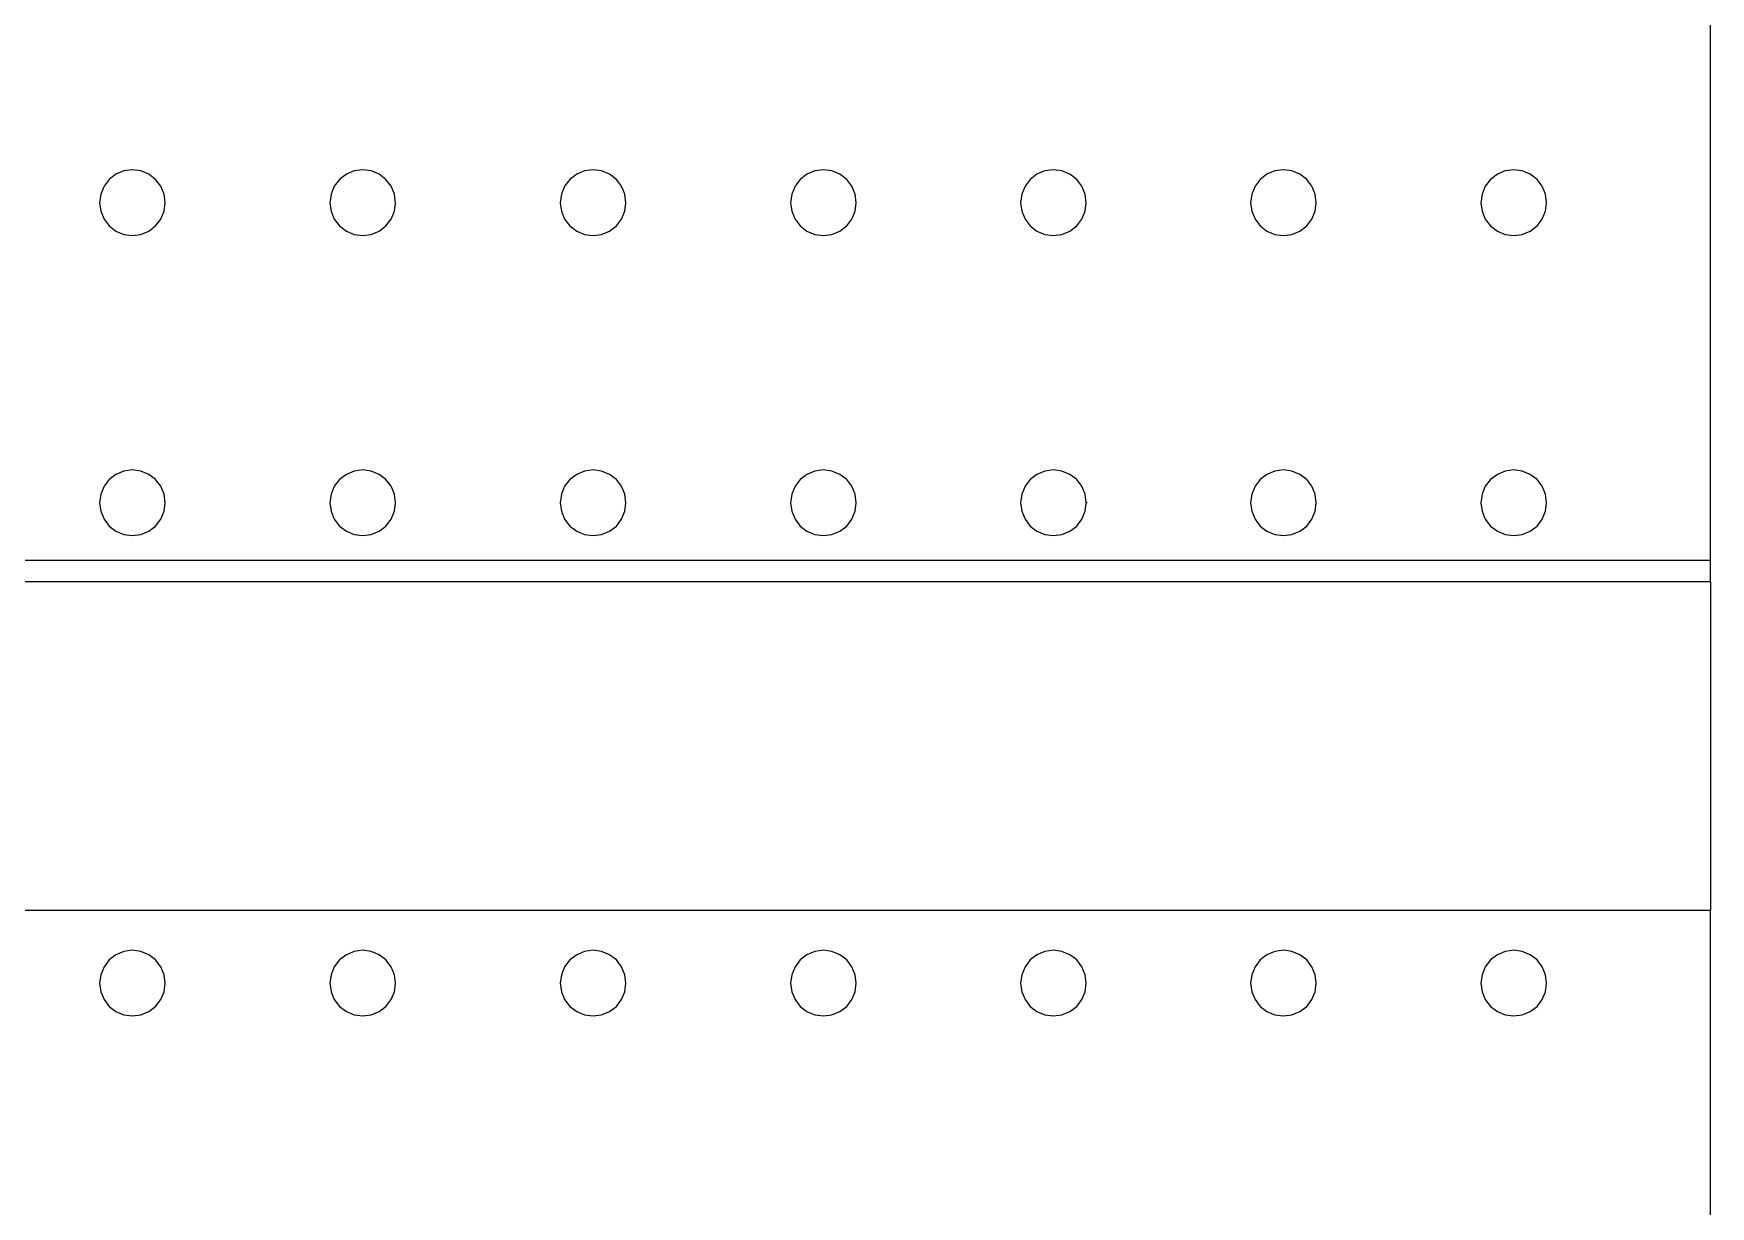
# Model space of a CAD drawing. Header units: millimetres. Extents: x 2562 to 7288, y 778 to 5635.
# Drawn here: x 5853.34 to 5868.65, y 1697.05 to 1707.76 of the extents above; entities that cross this region are included whole.
import ezdxf

# ---------------------------------------------------------------- set-up
doc = ezdxf.new("R2010")
doc.units = ezdxf.units.MM
doc.layers.add('0-gnl-gor3', color=252, linetype='Continuous')
doc.layers.add('2-tef-sabit', color=251, linetype='Continuous')

# ---------------------------------------------------------------- blocks, each defined once
blk = doc.blocks.new('ice well')
at = {"layer": '0-gnl-gor3'}
for p, q in [((62870.26, 6545.76), (62870.26, 6753.91)), ((62900.26, 6545.76), (62900.26, 6753.91)), ((62902.26, 6753.91), (62902.26, 6545.76)), ((62861.5, 6691.95), (62861.03, 6691.33)), ((62862.13, 6692.42), (62861.5, 6691.95)), ((62862.85, 6692.72), (62862.13, 6692.42)), ((62863.63, 6692.83), (62862.85, 6692.72)), ((62864.4, 6692.72), (62863.63, 6692.83)), ((62865.13, 6692.42), (62864.4, 6692.72)), ((62865.75, 6691.95), (62865.13, 6692.42)), ((62866.22, 6691.33), (62865.75, 6691.95)), ((62905.37, 6691.95), (62904.9, 6691.33)), ((62906, 6692.42), (62905.37, 6691.95)), ((62906.72, 6692.72), (62906, 6692.42)), ((62907.5, 6692.83), (62906.72, 6692.72)), ((62908.27, 6692.72), (62907.5, 6692.83)), ((62909, 6692.42), (62908.27, 6692.72)), ((62909.62, 6691.95), (62909, 6692.42)), ((62910.09, 6691.33), (62909.62, 6691.95)), ((62932.77, 6691.95), (62932.3, 6691.33)), ((62933.39, 6692.42), (62932.77, 6691.95)), ((62934.12, 6692.72), (62933.39, 6692.42)), ((62934.89, 6692.83), (62934.12, 6692.72)), ((62935.67, 6692.72), (62934.89, 6692.83)), ((62936.39, 6692.42), (62935.67, 6692.72)), ((62937.02, 6691.95), (62936.39, 6692.42)), ((62937.49, 6691.33), (62937.02, 6691.95)), ((62860.73, 6690.6), (62860.63, 6689.83)), ((62861.03, 6691.33), (62860.73, 6690.6)), ((62866.52, 6690.6), (62866.22, 6691.33)), ((62866.63, 6689.83), (62866.52, 6690.6)), ((62904.6, 6690.6), (62904.5, 6689.83)), ((62904.9, 6691.33), (62904.6, 6690.6)), ((62910.39, 6690.6), (62910.09, 6691.33)), ((62910.5, 6689.83), (62910.39, 6690.6)), ((62932, 6690.6), (62931.89, 6689.83)), ((62932.3, 6691.33), (62932, 6690.6)), ((62937.79, 6690.6), (62937.49, 6691.33)), ((62937.9, 6689.83), (62937.79, 6690.6)), ((62860.63, 6689.83), (62860.73, 6689.05)), ((62860.73, 6689.05), (62861.03, 6688.33)), ((62866.22, 6688.33), (62866.52, 6689.05)), ((62866.52, 6689.05), (62866.63, 6689.83)), ((62904.5, 6689.83), (62904.6, 6689.05)), ((62904.6, 6689.05), (62904.9, 6688.33)), ((62910.09, 6688.33), (62910.39, 6689.05)), ((62910.39, 6689.05), (62910.5, 6689.83)), ((62931.89, 6689.83), (62932, 6689.05)), ((62932, 6689.05), (62932.3, 6688.33)), ((62937.49, 6688.33), (62937.79, 6689.05)), ((62937.79, 6689.05), (62937.9, 6689.83)), ((62861.03, 6688.33), (62861.5, 6687.71)), ((62861.5, 6687.71), (62862.13, 6687.23)), ((62862.13, 6687.23), (62862.85, 6686.93)), ((62864.4, 6686.93), (62865.13, 6687.23)), ((62865.13, 6687.23), (62865.75, 6687.71)), ((62865.75, 6687.71), (62866.22, 6688.33)), ((62904.9, 6688.33), (62905.37, 6687.71)), ((62905.37, 6687.71), (62906, 6687.23)), ((62906, 6687.23), (62906.72, 6686.93)), ((62908.27, 6686.93), (62909, 6687.23)), ((62909, 6687.23), (62909.62, 6687.71)), ((62909.62, 6687.71), (62910.09, 6688.33)), ((62932.3, 6688.33), (62932.77, 6687.71)), ((62932.77, 6687.71), (62933.39, 6687.23)), ((62933.39, 6687.23), (62934.12, 6686.93)), ((62935.67, 6686.93), (62936.39, 6687.23)), ((62936.39, 6687.23), (62937.02, 6687.71)), ((62937.02, 6687.71), (62937.49, 6688.33)), ((62862.85, 6686.93), (62863.63, 6686.83)), ((62863.63, 6686.83), (62864.4, 6686.93)), ((62906.72, 6686.93), (62907.5, 6686.83)), ((62907.5, 6686.83), (62908.27, 6686.93)), ((62934.12, 6686.93), (62934.89, 6686.83)), ((62934.89, 6686.83), (62935.67, 6686.93)), ((62863.63, 6671.8), (62862.85, 6671.7)), ((62864.4, 6671.7), (62863.63, 6671.8)), ((62907.5, 6671.8), (62906.72, 6671.7)), ((62908.27, 6671.7), (62907.5, 6671.8)), ((62934.89, 6671.8), (62934.12, 6671.7)), ((62935.67, 6671.7), (62934.89, 6671.8)), ((62861.03, 6670.3), (62860.73, 6669.58)), ((62861.5, 6670.92), (62861.03, 6670.3)), ((62862.13, 6671.4), (62861.5, 6670.92)), ((62862.85, 6671.7), (62862.13, 6671.4)), ((62865.13, 6671.4), (62864.4, 6671.7)), ((62865.75, 6670.92), (62865.13, 6671.4)), ((62866.22, 6670.3), (62865.75, 6670.92)), ((62866.52, 6669.58), (62866.22, 6670.3)), ((62904.9, 6670.3), (62904.6, 6669.58)), ((62905.37, 6670.92), (62904.9, 6670.3)), ((62906, 6671.4), (62905.37, 6670.92)), ((62906.72, 6671.7), (62906, 6671.4)), ((62909, 6671.4), (62908.27, 6671.7)), ((62909.62, 6670.92), (62909, 6671.4)), ((62910.09, 6670.3), (62909.62, 6670.92)), ((62910.39, 6669.58), (62910.09, 6670.3)), ((62932.3, 6670.3), (62932, 6669.58)), ((62932.77, 6670.92), (62932.3, 6670.3)), ((62933.39, 6671.4), (62932.77, 6670.92)), ((62934.12, 6671.7), (62933.39, 6671.4)), ((62936.39, 6671.4), (62935.67, 6671.7)), ((62937.02, 6670.92), (62936.39, 6671.4)), ((62937.49, 6670.3), (62937.02, 6670.92)), ((62937.79, 6669.58), (62937.49, 6670.3)), ((62860.73, 6669.58), (62860.63, 6668.8)), ((62860.63, 6668.8), (62860.73, 6668.02)), ((62866.63, 6668.8), (62866.52, 6669.58)), ((62866.52, 6668.02), (62866.63, 6668.8)), ((62904.6, 6669.58), (62904.5, 6668.8)), ((62904.5, 6668.8), (62904.6, 6668.02)), ((62910.5, 6668.8), (62910.39, 6669.58)), ((62910.39, 6668.02), (62910.5, 6668.8)), ((62932, 6669.58), (62931.89, 6668.8)), ((62931.89, 6668.8), (62932, 6668.02)), ((62937.9, 6668.8), (62937.79, 6669.58)), ((62937.79, 6668.02), (62937.9, 6668.8)), ((62860.73, 6668.02), (62861.03, 6667.3)), ((62861.03, 6667.3), (62861.5, 6666.68)), ((62865.75, 6666.68), (62866.22, 6667.3)), ((62866.22, 6667.3), (62866.52, 6668.02)), ((62904.6, 6668.02), (62904.9, 6667.3)), ((62904.9, 6667.3), (62905.37, 6666.68)), ((62909.62, 6666.68), (62910.09, 6667.3)), ((62910.09, 6667.3), (62910.39, 6668.02)), ((62932, 6668.02), (62932.3, 6667.3)), ((62932.3, 6667.3), (62932.77, 6666.68)), ((62937.02, 6666.68), (62937.49, 6667.3)), ((62937.49, 6667.3), (62937.79, 6668.02)), ((62861.5, 6666.68), (62862.13, 6666.2)), ((62862.13, 6666.2), (62862.85, 6665.9)), ((62862.85, 6665.9), (62863.63, 6665.8)), ((62863.63, 6665.8), (62864.4, 6665.9)), ((62864.4, 6665.9), (62865.13, 6666.2)), ((62865.13, 6666.2), (62865.75, 6666.68)), ((62905.37, 6666.68), (62906, 6666.2)), ((62906, 6666.2), (62906.72, 6665.9)), ((62906.72, 6665.9), (62907.5, 6665.8)), ((62907.5, 6665.8), (62908.27, 6665.9)), ((62908.27, 6665.9), (62909, 6666.2)), ((62909, 6666.2), (62909.62, 6666.68)), ((62932.77, 6666.68), (62933.39, 6666.2)), ((62933.39, 6666.2), (62934.12, 6665.9)), ((62934.12, 6665.9), (62934.89, 6665.8)), ((62934.89, 6665.8), (62935.67, 6665.9)), ((62935.67, 6665.9), (62936.39, 6666.2)), ((62936.39, 6666.2), (62937.02, 6666.68)), ((62862.13, 6650.37), (62861.5, 6649.89)), ((62862.85, 6650.67), (62862.13, 6650.37)), ((62863.63, 6650.77), (62862.85, 6650.67)), ((62864.4, 6650.67), (62863.63, 6650.77)), ((62865.13, 6650.37), (62864.4, 6650.67)), ((62865.75, 6649.89), (62865.13, 6650.37)), ((62906, 6650.37), (62905.37, 6649.89)), ((62906.72, 6650.67), (62906, 6650.37)), ((62907.5, 6650.77), (62906.72, 6650.67)), ((62908.27, 6650.67), (62907.5, 6650.77)), ((62909, 6650.37), (62908.27, 6650.67)), ((62909.62, 6649.89), (62909, 6650.37)), ((62933.39, 6650.37), (62932.77, 6649.89)), ((62934.12, 6650.67), (62933.39, 6650.37)), ((62934.89, 6650.77), (62934.12, 6650.67)), ((62935.67, 6650.67), (62934.89, 6650.77)), ((62936.39, 6650.37), (62935.67, 6650.67)), ((62937.02, 6649.89), (62936.39, 6650.37)), ((62861.03, 6649.27), (62860.73, 6648.55)), ((62861.5, 6649.89), (62861.03, 6649.27)), ((62866.22, 6649.27), (62865.75, 6649.89)), ((62866.52, 6648.55), (62866.22, 6649.27)), ((62904.9, 6649.27), (62904.6, 6648.55)), ((62905.37, 6649.89), (62904.9, 6649.27)), ((62910.09, 6649.27), (62909.62, 6649.89)), ((62910.39, 6648.55), (62910.09, 6649.27)), ((62932.3, 6649.27), (62932, 6648.55)), ((62932.77, 6649.89), (62932.3, 6649.27)), ((62937.49, 6649.27), (62937.02, 6649.89)), ((62937.79, 6648.55), (62937.49, 6649.27)), ((62860.73, 6648.55), (62860.63, 6647.77)), ((62860.63, 6647.77), (62860.73, 6647)), ((62866.63, 6647.77), (62866.52, 6648.55)), ((62866.52, 6647), (62866.63, 6647.77)), ((62904.6, 6648.55), (62904.5, 6647.77)), ((62904.5, 6647.77), (62904.6, 6647)), ((62910.5, 6647.77), (62910.39, 6648.55)), ((62910.39, 6647), (62910.5, 6647.77)), ((62932, 6648.55), (62931.89, 6647.77)), ((62931.89, 6647.77), (62932, 6647)), ((62937.9, 6647.77), (62937.79, 6648.55)), ((62937.79, 6647), (62937.9, 6647.77)), ((62860.73, 6647), (62861.03, 6646.27)), ((62861.03, 6646.27), (62861.5, 6645.65)), ((62865.75, 6645.65), (62866.22, 6646.27)), ((62866.22, 6646.27), (62866.52, 6647)), ((62904.6, 6647), (62904.9, 6646.27)), ((62904.9, 6646.27), (62905.37, 6645.65)), ((62909.62, 6645.65), (62910.09, 6646.27)), ((62910.09, 6646.27), (62910.39, 6647)), ((62932, 6647), (62932.3, 6646.27)), ((62932.3, 6646.27), (62932.77, 6645.65)), ((62937.02, 6645.65), (62937.49, 6646.27)), ((62937.49, 6646.27), (62937.79, 6647)), ((62861.5, 6645.65), (62862.13, 6645.17)), ((62862.13, 6645.17), (62862.85, 6644.88)), ((62862.85, 6644.88), (62863.63, 6644.77)), ((62863.63, 6644.77), (62864.4, 6644.88)), ((62864.4, 6644.88), (62865.13, 6645.17)), ((62865.13, 6645.17), (62865.75, 6645.65)), ((62905.37, 6645.65), (62906, 6645.17)), ((62906, 6645.17), (62906.72, 6644.88)), ((62906.72, 6644.88), (62907.5, 6644.77)), ((62907.5, 6644.77), (62908.27, 6644.88)), ((62908.27, 6644.88), (62909, 6645.17)), ((62909, 6645.17), (62909.62, 6645.65)), ((62932.77, 6645.65), (62933.39, 6645.17)), ((62933.39, 6645.17), (62934.12, 6644.88)), ((62934.12, 6644.88), (62934.89, 6644.77)), ((62934.89, 6644.77), (62935.67, 6644.88)), ((62935.67, 6644.88), (62936.39, 6645.17)), ((62936.39, 6645.17), (62937.02, 6645.65)), ((62862.13, 6629.34), (62861.5, 6628.87)), ((62862.85, 6629.64), (62862.13, 6629.34)), ((62863.63, 6629.75), (62862.85, 6629.64)), ((62864.4, 6629.64), (62863.63, 6629.75)), ((62865.13, 6629.34), (62864.4, 6629.64)), ((62865.75, 6628.87), (62865.13, 6629.34)), ((62906, 6629.34), (62905.37, 6628.87)), ((62906.72, 6629.64), (62906, 6629.34)), ((62907.5, 6629.75), (62906.72, 6629.64)), ((62908.27, 6629.64), (62907.5, 6629.75)), ((62909, 6629.34), (62908.27, 6629.64)), ((62909.62, 6628.87), (62909, 6629.34)), ((62933.39, 6629.34), (62932.77, 6628.87)), ((62934.12, 6629.64), (62933.39, 6629.34)), ((62934.89, 6629.75), (62934.12, 6629.64)), ((62935.67, 6629.64), (62934.89, 6629.75)), ((62936.39, 6629.34), (62935.67, 6629.64)), ((62937.02, 6628.87), (62936.39, 6629.34)), ((62860.73, 6627.52), (62860.63, 6626.75)), ((62861.03, 6628.25), (62860.73, 6627.52)), ((62861.5, 6628.87), (62861.03, 6628.25)), ((62866.22, 6628.25), (62865.75, 6628.87)), ((62866.52, 6627.52), (62866.22, 6628.25)), ((62866.63, 6626.75), (62866.52, 6627.52)), ((62904.6, 6627.52), (62904.5, 6626.75)), ((62904.9, 6628.25), (62904.6, 6627.52)), ((62905.37, 6628.87), (62904.9, 6628.25)), ((62910.09, 6628.25), (62909.62, 6628.87)), ((62910.39, 6627.52), (62910.09, 6628.25)), ((62910.5, 6626.75), (62910.39, 6627.52)), ((62932, 6627.52), (62931.89, 6626.75)), ((62932.3, 6628.25), (62932, 6627.52)), ((62932.77, 6628.87), (62932.3, 6628.25)), ((62937.49, 6628.25), (62937.02, 6628.87)), ((62937.79, 6627.52), (62937.49, 6628.25)), ((62937.9, 6626.75), (62937.79, 6627.52)), ((62860.63, 6626.75), (62860.73, 6625.97)), ((62860.73, 6625.97), (62861.03, 6625.25)), ((62866.22, 6625.25), (62866.52, 6625.97)), ((62866.52, 6625.97), (62866.63, 6626.75)), ((62904.5, 6626.75), (62904.6, 6625.97)), ((62904.6, 6625.97), (62904.9, 6625.25)), ((62910.09, 6625.25), (62910.39, 6625.97)), ((62910.39, 6625.97), (62910.5, 6626.75)), ((62931.89, 6626.75), (62932, 6625.97)), ((62932, 6625.97), (62932.3, 6625.25)), ((62937.49, 6625.25), (62937.79, 6625.97)), ((62937.79, 6625.97), (62937.9, 6626.75)), ((62861.03, 6625.25), (62861.5, 6624.62)), ((62861.5, 6624.62), (62862.13, 6624.15)), ((62865.13, 6624.15), (62865.75, 6624.62)), ((62865.75, 6624.62), (62866.22, 6625.25)), ((62904.9, 6625.25), (62905.37, 6624.62)), ((62905.37, 6624.62), (62906, 6624.15)), ((62909, 6624.15), (62909.62, 6624.62)), ((62909.62, 6624.62), (62910.09, 6625.25)), ((62932.3, 6625.25), (62932.77, 6624.62)), ((62932.77, 6624.62), (62933.39, 6624.15)), ((62936.39, 6624.15), (62937.02, 6624.62)), ((62937.02, 6624.62), (62937.49, 6625.25)), ((62862.13, 6624.15), (62862.85, 6623.85)), ((62862.85, 6623.85), (62863.63, 6623.75)), ((62863.63, 6623.75), (62864.4, 6623.85)), ((62864.4, 6623.85), (62865.13, 6624.15)), ((62906, 6624.15), (62906.72, 6623.85)), ((62906.72, 6623.85), (62907.5, 6623.75)), ((62907.5, 6623.75), (62908.27, 6623.85)), ((62908.27, 6623.85), (62909, 6624.15)), ((62933.39, 6624.15), (62934.12, 6623.85)), ((62934.12, 6623.85), (62934.89, 6623.75)), ((62934.89, 6623.75), (62935.67, 6623.85)), ((62935.67, 6623.85), (62936.39, 6624.15)), ((62861.5, 6607.87), (62861.03, 6607.25)), ((62862.13, 6608.34), (62861.5, 6607.87)), ((62862.85, 6608.64), (62862.13, 6608.34)), ((62863.63, 6608.75), (62862.85, 6608.64)), ((62864.4, 6608.64), (62863.63, 6608.75)), ((62865.13, 6608.34), (62864.4, 6608.64)), ((62865.75, 6607.87), (62865.13, 6608.34)), ((62866.22, 6607.25), (62865.75, 6607.87)), ((62905.37, 6607.87), (62904.9, 6607.25)), ((62906, 6608.34), (62905.37, 6607.87)), ((62906.72, 6608.64), (62906, 6608.34)), ((62907.5, 6608.75), (62906.72, 6608.64)), ((62908.27, 6608.64), (62907.5, 6608.75)), ((62909, 6608.34), (62908.27, 6608.64)), ((62909.62, 6607.87), (62909, 6608.34)), ((62910.09, 6607.25), (62909.62, 6607.87)), ((62932.77, 6607.87), (62932.3, 6607.25)), ((62933.39, 6608.34), (62932.77, 6607.87)), ((62934.12, 6608.64), (62933.39, 6608.34)), ((62934.89, 6608.75), (62934.12, 6608.64)), ((62935.67, 6608.64), (62934.89, 6608.75)), ((62936.39, 6608.34), (62935.67, 6608.64)), ((62937.02, 6607.87), (62936.39, 6608.34)), ((62937.49, 6607.25), (62937.02, 6607.87)), ((62860.73, 6606.52), (62860.63, 6605.75)), ((62861.03, 6607.25), (62860.73, 6606.52)), ((62866.52, 6606.52), (62866.22, 6607.25)), ((62866.63, 6605.75), (62866.52, 6606.52)), ((62904.6, 6606.52), (62904.5, 6605.75)), ((62904.9, 6607.25), (62904.6, 6606.52)), ((62910.39, 6606.52), (62910.09, 6607.25)), ((62910.5, 6605.75), (62910.39, 6606.52)), ((62932, 6606.52), (62931.89, 6605.75)), ((62932.3, 6607.25), (62932, 6606.52)), ((62937.79, 6606.52), (62937.49, 6607.25)), ((62937.9, 6605.75), (62937.79, 6606.52)), ((62860.63, 6605.75), (62860.73, 6604.97)), ((62860.73, 6604.97), (62861.03, 6604.25)), ((62866.22, 6604.25), (62866.52, 6604.97)), ((62866.52, 6604.97), (62866.63, 6605.75)), ((62904.5, 6605.75), (62904.6, 6604.97)), ((62904.6, 6604.97), (62904.9, 6604.25)), ((62910.09, 6604.25), (62910.39, 6604.97)), ((62910.39, 6604.97), (62910.5, 6605.75)), ((62931.89, 6605.75), (62932, 6604.97)), ((62932, 6604.97), (62932.3, 6604.25)), ((62937.49, 6604.25), (62937.79, 6604.97)), ((62937.79, 6604.97), (62937.9, 6605.75)), ((62861.03, 6604.25), (62861.5, 6603.62)), ((62861.5, 6603.62), (62862.13, 6603.15)), ((62862.13, 6603.15), (62862.85, 6602.85)), ((62864.4, 6602.85), (62865.13, 6603.15)), ((62865.13, 6603.15), (62865.75, 6603.62)), ((62865.75, 6603.62), (62866.22, 6604.25)), ((62904.9, 6604.25), (62905.37, 6603.62)), ((62905.37, 6603.62), (62906, 6603.15)), ((62906, 6603.15), (62906.72, 6602.85)), ((62908.27, 6602.85), (62909, 6603.15)), ((62909, 6603.15), (62909.62, 6603.62)), ((62909.62, 6603.62), (62910.09, 6604.25)), ((62932.3, 6604.25), (62932.77, 6603.62)), ((62932.77, 6603.62), (62933.39, 6603.15)), ((62933.39, 6603.15), (62934.12, 6602.85)), ((62935.67, 6602.85), (62936.39, 6603.15)), ((62936.39, 6603.15), (62937.02, 6603.62)), ((62937.02, 6603.62), (62937.49, 6604.25)), ((62862.85, 6602.85), (62863.63, 6602.75)), ((62863.63, 6602.75), (62864.4, 6602.85)), ((62906.72, 6602.85), (62907.5, 6602.75)), ((62907.5, 6602.75), (62908.27, 6602.85)), ((62907.5, 6602.68), (62907.5, 6602.75)), ((62934.12, 6602.85), (62934.89, 6602.75)), ((62934.89, 6602.75), (62935.67, 6602.85)), ((62862.85, 6587.64), (62862.13, 6587.34)), ((62863.63, 6587.75), (62862.85, 6587.64)), ((62864.4, 6587.64), (62863.63, 6587.75)), ((62865.13, 6587.34), (62864.4, 6587.64)), ((62906.72, 6587.64), (62906, 6587.34)), ((62907.5, 6587.75), (62906.72, 6587.64)), ((62908.27, 6587.64), (62907.5, 6587.75)), ((62909, 6587.34), (62908.27, 6587.64)), ((62934.12, 6587.64), (62933.39, 6587.34)), ((62934.89, 6587.75), (62934.12, 6587.64)), ((62935.67, 6587.64), (62934.89, 6587.75)), ((62936.39, 6587.34), (62935.67, 6587.64)), ((62861.03, 6586.25), (62860.73, 6585.52)), ((62861.5, 6586.87), (62861.03, 6586.25)), ((62862.13, 6587.34), (62861.5, 6586.87)), ((62865.75, 6586.87), (62865.13, 6587.34)), ((62866.22, 6586.25), (62865.75, 6586.87)), ((62866.52, 6585.52), (62866.22, 6586.25)), ((62904.9, 6586.25), (62904.6, 6585.52)), ((62905.37, 6586.87), (62904.9, 6586.25)), ((62906, 6587.34), (62905.37, 6586.87)), ((62909.62, 6586.87), (62909, 6587.34)), ((62910.09, 6586.25), (62909.62, 6586.87)), ((62910.39, 6585.52), (62910.09, 6586.25)), ((62932.3, 6586.25), (62932, 6585.52)), ((62932.77, 6586.87), (62932.3, 6586.25)), ((62933.39, 6587.34), (62932.77, 6586.87)), ((62937.02, 6586.87), (62936.39, 6587.34)), ((62937.49, 6586.25), (62937.02, 6586.87)), ((62937.79, 6585.52), (62937.49, 6586.25)), ((62860.73, 6585.52), (62860.63, 6584.75)), ((62860.63, 6584.75), (62860.73, 6583.97)), ((62866.63, 6584.75), (62866.52, 6585.52)), ((62866.52, 6583.97), (62866.63, 6584.75)), ((62904.6, 6585.52), (62904.5, 6584.75)), ((62904.5, 6584.75), (62904.6, 6583.97)), ((62910.5, 6584.75), (62910.39, 6585.52)), ((62910.39, 6583.97), (62910.5, 6584.75)), ((62932, 6585.52), (62931.89, 6584.75)), ((62931.89, 6584.75), (62932, 6583.97)), ((62937.9, 6584.75), (62937.79, 6585.52)), ((62937.79, 6583.97), (62937.9, 6584.75)), ((62860.73, 6583.97), (62861.03, 6583.25)), ((62861.03, 6583.25), (62861.5, 6582.62)), ((62865.75, 6582.62), (62866.22, 6583.25)), ((62866.22, 6583.25), (62866.52, 6583.97)), ((62904.6, 6583.97), (62904.9, 6583.25)), ((62904.9, 6583.25), (62905.37, 6582.62)), ((62909.62, 6582.62), (62910.09, 6583.25)), ((62910.09, 6583.25), (62910.39, 6583.97)), ((62932, 6583.97), (62932.3, 6583.25)), ((62932.3, 6583.25), (62932.77, 6582.62)), ((62937.02, 6582.62), (62937.49, 6583.25)), ((62937.49, 6583.25), (62937.79, 6583.97)), ((62861.5, 6582.62), (62862.13, 6582.15)), ((62862.13, 6582.15), (62862.85, 6581.85)), ((62862.85, 6581.85), (62863.63, 6581.75)), ((62863.63, 6581.75), (62864.4, 6581.85)), ((62864.4, 6581.85), (62865.13, 6582.15)), ((62865.13, 6582.15), (62865.75, 6582.62)), ((62905.37, 6582.62), (62906, 6582.15)), ((62906, 6582.15), (62906.72, 6581.85)), ((62906.72, 6581.85), (62907.5, 6581.75)), ((62907.5, 6581.75), (62908.27, 6581.85)), ((62908.27, 6581.85), (62909, 6582.15)), ((62909, 6582.15), (62909.62, 6582.62)), ((62932.77, 6582.62), (62933.39, 6582.15)), ((62933.39, 6582.15), (62934.12, 6581.85)), ((62934.12, 6581.85), (62934.89, 6581.75)), ((62934.89, 6581.75), (62935.67, 6581.85)), ((62935.67, 6581.85), (62936.39, 6582.15)), ((62936.39, 6582.15), (62937.02, 6582.62)), ((62862.13, 6566.32), (62861.5, 6565.84)), ((62862.85, 6566.62), (62862.13, 6566.32)), ((62863.63, 6566.72), (62862.85, 6566.62)), ((62864.4, 6566.62), (62863.63, 6566.72)), ((62865.13, 6566.32), (62864.4, 6566.62)), ((62865.75, 6565.84), (62865.13, 6566.32)), ((62906, 6566.32), (62905.37, 6565.84)), ((62906.72, 6566.62), (62906, 6566.32)), ((62907.5, 6566.72), (62906.72, 6566.62)), ((62908.27, 6566.62), (62907.5, 6566.72)), ((62909, 6566.32), (62908.27, 6566.62)), ((62909.62, 6565.84), (62909, 6566.32)), ((62933.39, 6566.32), (62932.77, 6565.84)), ((62934.12, 6566.62), (62933.39, 6566.32)), ((62934.89, 6566.72), (62934.12, 6566.62)), ((62935.67, 6566.62), (62934.89, 6566.72)), ((62936.39, 6566.32), (62935.67, 6566.62)), ((62937.02, 6565.84), (62936.39, 6566.32)), ((62861.03, 6565.22), (62860.73, 6564.5)), ((62861.5, 6565.84), (62861.03, 6565.22)), ((62866.22, 6565.22), (62865.75, 6565.84)), ((62866.52, 6564.5), (62866.22, 6565.22)), ((62904.9, 6565.22), (62904.6, 6564.5)), ((62905.37, 6565.84), (62904.9, 6565.22)), ((62910.09, 6565.22), (62909.62, 6565.84)), ((62910.39, 6564.5), (62910.09, 6565.22)), ((62932.3, 6565.22), (62932, 6564.5)), ((62932.77, 6565.84), (62932.3, 6565.22)), ((62937.49, 6565.22), (62937.02, 6565.84)), ((62937.79, 6564.5), (62937.49, 6565.22)), ((62860.73, 6564.5), (62860.63, 6563.72)), ((62860.63, 6563.72), (62860.73, 6562.94)), ((62866.63, 6563.72), (62866.52, 6564.5)), ((62866.52, 6562.94), (62866.63, 6563.72)), ((62904.6, 6564.5), (62904.5, 6563.72)), ((62904.5, 6563.72), (62904.6, 6562.94)), ((62910.5, 6563.72), (62910.39, 6564.5)), ((62910.39, 6562.94), (62910.5, 6563.72)), ((62932, 6564.5), (62931.89, 6563.72)), ((62931.89, 6563.72), (62932, 6562.94)), ((62937.9, 6563.72), (62937.79, 6564.5)), ((62937.79, 6562.94), (62937.9, 6563.72)), ((62860.73, 6562.94), (62861.03, 6562.22)), ((62861.03, 6562.22), (62861.5, 6561.6)), ((62861.5, 6561.6), (62862.13, 6561.12)), ((62865.13, 6561.12), (62865.75, 6561.6)), ((62865.75, 6561.6), (62866.22, 6562.22)), ((62866.22, 6562.22), (62866.52, 6562.94)), ((62904.6, 6562.94), (62904.9, 6562.22)), ((62904.9, 6562.22), (62905.37, 6561.6)), ((62905.37, 6561.6), (62906, 6561.12)), ((62909, 6561.12), (62909.62, 6561.6)), ((62909.62, 6561.6), (62910.09, 6562.22)), ((62910.09, 6562.22), (62910.39, 6562.94)), ((62932, 6562.94), (62932.3, 6562.22)), ((62932.3, 6562.22), (62932.77, 6561.6)), ((62932.77, 6561.6), (62933.39, 6561.12)), ((62936.39, 6561.12), (62937.02, 6561.6)), ((62937.02, 6561.6), (62937.49, 6562.22)), ((62937.49, 6562.22), (62937.79, 6562.94)), ((62862.13, 6561.12), (62862.85, 6560.82)), ((62862.85, 6560.82), (62863.63, 6560.72)), ((62863.63, 6560.72), (62864.4, 6560.82)), ((62864.4, 6560.82), (62865.13, 6561.12)), ((62906, 6561.12), (62906.72, 6560.82)), ((62906.72, 6560.82), (62907.5, 6560.72)), ((62907.5, 6560.72), (62908.27, 6560.82)), ((62908.27, 6560.82), (62909, 6561.12)), ((62933.39, 6561.12), (62934.12, 6560.82)), ((62934.12, 6560.82), (62934.89, 6560.72)), ((62934.89, 6560.72), (62935.67, 6560.82)), ((62935.67, 6560.82), (62936.39, 6561.12)), ((62664.6, 6545.76), (62870.26, 6545.76)), ((62900.26, 6545.76), (62870.26, 6545.76)), ((62900.26, 6545.76), (62902.26, 6545.76)), ((62902.26, 6545.76), (63068.92, 6545.76))]:
    blk.add_line(p, q, dxfattribs=at)
blk = doc.blocks.new('DELIUNIT')
at = {"layer": '0-gnl-gor3', "xscale": 0.1, "yscale": 0.1, "zscale": 0.1, "rotation": 180}
blk.add_blockref('ice well', (6032.873, 639.376), dxfattribs=at)

msp = doc.modelspace()

# ---------------------------------------------------------------- block references
at = {"layer": '2-tef-sabit', "rotation": 270}
msp.add_blockref('DELIUNIT', (5883.854, 1445.602), dxfattribs=at)

doc.saveas('drawing.dxf')
